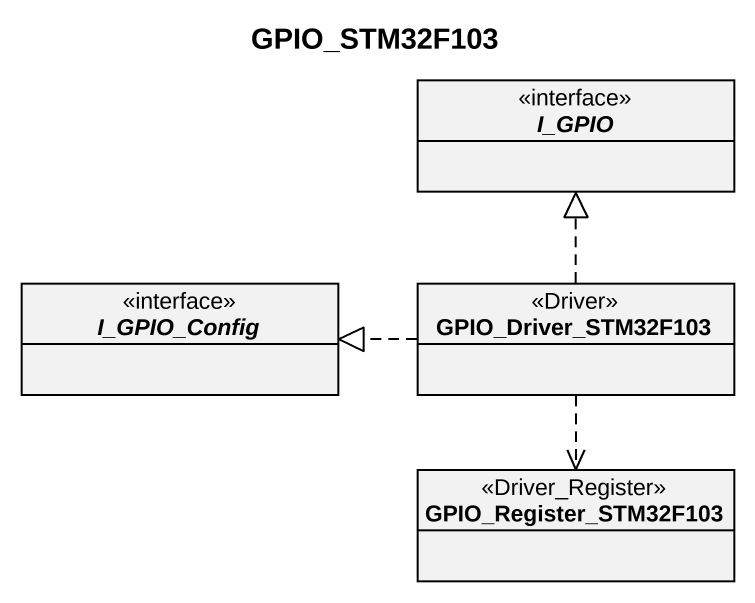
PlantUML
@startuml
title GPIO_STM32F103
hide circle
hide empty members
interface I_GPIO
interface I_GPIO_Config
class GPIO_Driver_STM32F103 <<Driver>>
class GPIO_Register_STM32F103 <<Driver_Register>>
GPIO_Driver_STM32F103 .up.|> I_GPIO
GPIO_Driver_STM32F103 .left.|> I_GPIO_Config
GPIO_Driver_STM32F103 ..> GPIO_Register_STM32F103
@enduml
